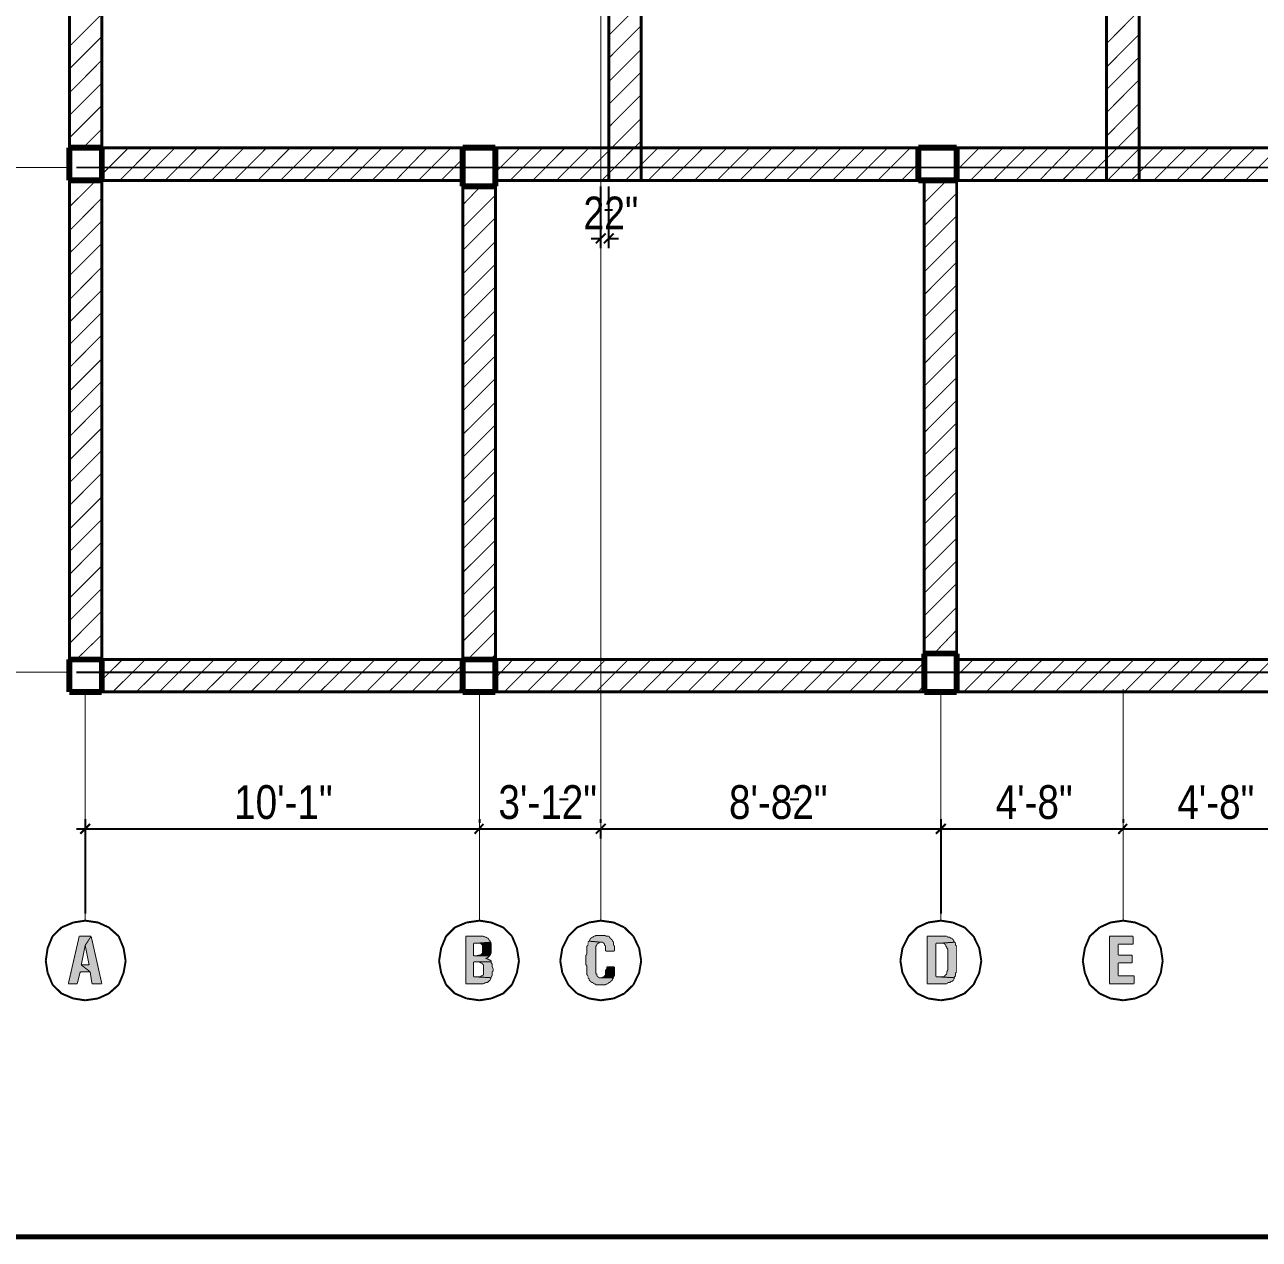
# Model space of a CAD drawing. Header units: millimetres. Extents: x 5 to 350, y 3 to 213.
# Drawn here: x 71.5 to 177.5, y 2.9 to 107.3 of the extents above; entities that cross this region are included whole.
import ezdxf

# ---------------------------------------------------------------- set-up
doc = ezdxf.new("R2010")
doc.units = ezdxf.units.MM
for name, color, linetype in [('H', 251, 'Continuous'), ('P', 255, 'Continuous'), ('T', 255, 'Continuous')]:
    doc.layers.add(name, color=color, linetype=linetype)
doc.styles.get("Standard").update_dxf_attribs({"font": 'arial.ttf'})

msp = doc.modelspace()

# ---------------------------------------------------------------- hatches: boundary and pattern name
at = {"layer": 'H', "linetype": 'Continuous'}
for points in [[(75.265, 24.888), (76.2, 28.963), (77.223, 28.963), (76.712, 28.187), (76.376, 26.494), (77.135, 25.912), (76.288, 25.912), (76.024, 24.888), (75.265, 24.888)], [(77.294, 24.888), (77.135, 25.912), (76.376, 26.494), (77.047, 26.494), (76.712, 28.187), (77.223, 28.963), (78.14, 24.888), (77.294, 24.888)], [(109.396, 24.888), (109.396, 28.963), (110.913, 28.963), (111.09, 28.875), (111.16, 28.875), (111.248, 28.787), (111.337, 28.787), (111.337, 28.698), (111.513, 28.54), (111.513, 28.452), (110.314, 28.363), (110.067, 28.363), (110.067, 27.27), (111.425, 27.27), (111.248, 27.093), (111.09, 27.093), (111.248, 27.005), (111.337, 27.005), (111.425, 26.917), (111.513, 26.917), (111.584, 26.846), (111.584, 26.758), (110.067, 26.758), (110.067, 25.488), (111.584, 25.4), (111.513, 25.312), (111.513, 25.224), (111.248, 24.977), (111.09, 24.977), (110.913, 24.888), (109.396, 24.888)], [(121.408, 27.693), (121.408, 28.116), (121.32, 28.187), (121.32, 28.275), (121.162, 28.452), (120.985, 28.452), (119.98, 28.54), (120.05, 28.61), (120.05, 28.698), (120.227, 28.875), (120.315, 28.875), (120.403, 28.963), (120.474, 28.963), (120.562, 29.034), (121.32, 29.034), (121.497, 28.963), (121.673, 28.963), (122.008, 28.61), (122.008, 28.54), (122.096, 28.452), (122.096, 28.187), (122.167, 28.116), (122.167, 27.693), (121.408, 27.693)], [(149.013, 24.888), (149.013, 28.963), (150.707, 28.963), (150.795, 28.875), (150.954, 28.875), (151.042, 28.787), (151.13, 28.787), (151.306, 28.61), (151.306, 28.54), (151.377, 28.452), (150.107, 28.363), (149.772, 28.363), (149.772, 25.488), (151.377, 25.4), (151.306, 25.312), (151.306, 25.224), (151.13, 25.065), (151.042, 25.065), (150.954, 24.977), (150.795, 24.977), (150.707, 24.888), (149.013, 24.888)], [(164.677, 24.888), (164.677, 28.963), (166.705, 28.963), (166.705, 28.275), (165.435, 28.275), (165.435, 27.34), (166.617, 27.34), (166.617, 26.67), (165.435, 26.67), (165.435, 25.576), (166.793, 25.576), (166.793, 24.888), (164.677, 24.888)], [(110.314, 27.27), (110.49, 27.34), (110.666, 27.34), (110.825, 27.517), (110.825, 28.187), (110.666, 28.363), (110.314, 28.363), (111.513, 28.452), (111.584, 28.363), (111.584, 27.517), (111.513, 27.428), (111.513, 27.34), (111.425, 27.27), (110.314, 27.27)], [(120.562, 24.8), (120.474, 24.888), (120.403, 24.888), (120.315, 24.977), (120.227, 24.977), (119.98, 25.224), (119.98, 25.312), (119.892, 25.4), (119.892, 25.576), (119.803, 25.647), (119.803, 26.423), (119.715, 26.494), (119.715, 27.34), (119.803, 27.428), (119.803, 28.116), (119.892, 28.187), (119.892, 28.452), (119.98, 28.54), (120.985, 28.452), (120.897, 28.452), (120.826, 28.363), (120.738, 28.363), (120.65, 28.275), (120.65, 28.187), (120.562, 28.116), (120.562, 25.735), (120.65, 25.735), (120.65, 25.576), (120.826, 25.4), (122.096, 25.4), (122.008, 25.312), (122.008, 25.224), (121.744, 24.977), (121.673, 24.977), (121.585, 24.888), (121.497, 24.888), (121.408, 24.8), (120.562, 24.8)], [(151.377, 25.4), (149.772, 25.488), (150.46, 25.488), (150.707, 25.735), (150.707, 25.912), (150.795, 26.07), (150.795, 27.852), (150.707, 27.94), (150.707, 28.028), (150.618, 28.116), (150.618, 28.187), (150.46, 28.363), (150.107, 28.363), (151.377, 28.452), (151.465, 28.363), (151.465, 28.187), (151.553, 28.116), (151.553, 25.912), (151.465, 25.823), (151.465, 25.576), (151.377, 25.488), (151.377, 25.4)], [(111.584, 25.4), (110.067, 25.488), (110.666, 25.488), (110.737, 25.576), (110.825, 25.576), (110.913, 25.647), (110.913, 26.494), (110.737, 26.67), (110.666, 26.67), (110.578, 26.758), (111.584, 26.758), (111.584, 26.67), (111.672, 26.582), (111.672, 26.335), (111.76, 26.158), (111.76, 26), (111.672, 25.912), (111.672, 25.576), (111.584, 25.488), (111.584, 25.4)], [(121.073, 25.4), (121.25, 25.488), (121.32, 25.488), (121.32, 25.576), (121.408, 25.647), (121.408, 26.07), (121.497, 26.158), (121.497, 26.335), (122.167, 26.335), (122.167, 25.576), (122.096, 25.488), (122.096, 25.4), (121.073, 25.4)]]:
    msp.add_hatch(color=256, dxfattribs=at).paths.add_polyline_path(points)

# ---------------------------------------------------------------- linework, layer by layer
at = {"layer": 'P'}
for points, const_width in [([(120.985, 30.304), (120.985, 201.683)], 0.085), ([(75.353, 96.696), (75.353, 133.015)], 0.254), ([(78.14, 96.696), (78.14, 133.015)], 0.254), ([(121.673, 133.015), (121.673, 93.892)], 0.254), ([(124.46, 133.015), (124.46, 93.892)], 0.254), ([(164.43, 133.015), (164.43, 93.892)], 0.254), ([(167.217, 133.015), (167.217, 93.892)], 0.254), ([(75.353, 105.41), (78.14, 108.197)], 0.085), ([(121.673, 106.345), (124.46, 109.132)], 0.085), ([(164.43, 105.657), (167.217, 108.462)], 0.085), ([(121.673, 104.387), (124.46, 107.192)], 0.085), ([(75.353, 103.47), (78.14, 106.257)], 0.085), ([(164.43, 103.628), (167.217, 106.433)], 0.085), ([(121.673, 102.358), (124.46, 105.163)], 0.085), ([(75.353, 101.424), (78.14, 104.228)], 0.085), ([(164.43, 101.688), (167.217, 104.475)], 0.085), ([(121.673, 100.418), (124.46, 103.205)], 0.085), ([(75.353, 99.483), (78.14, 102.27)], 0.085), ([(164.43, 99.73), (167.217, 102.535)], 0.085), ([(121.673, 98.46), (124.46, 101.265)], 0.085), ([(75.353, 97.543), (78.14, 100.33)], 0.085), ([(164.43, 97.702), (167.217, 100.506)], 0.085), ([(121.92, 96.696), (124.46, 99.236)], 0.085), ([(76.535, 96.696), (78.14, 98.302)], 0.085), ([(165.347, 96.696), (167.217, 98.548)], 0.085), ([(75.353, 96.696), (78.14, 96.696)], 0.508), ([(75.353, 93.892), (75.353, 96.696)], 0.508), ([(75.353, 96.696), (75.353, 96.696)], 0.508), ([(78.14, 96.696), (78.14, 93.892)], 0.508), ([(78.14, 96.696), (109.132, 96.696)], 0.254), ([(78.14, 96.344), (78.493, 96.696)], 0.085), ([(78.14, 94.403), (80.433, 96.696)], 0.085), ([(79.675, 93.892), (82.462, 96.696)], 0.085), ([(81.615, 93.892), (84.42, 96.696)], 0.085), ([(83.573, 93.892), (86.36, 96.696)], 0.085), ([(85.602, 93.892), (88.388, 96.696)], 0.085), ([(87.542, 93.892), (90.346, 96.696)], 0.085), ([(89.5, 93.892), (92.287, 96.696)], 0.085), ([(91.528, 93.892), (94.315, 96.696)], 0.085), ([(93.468, 93.892), (96.273, 96.696)], 0.085), ([(95.426, 93.892), (98.213, 96.696)], 0.085), ([(97.455, 93.892), (100.242, 96.696)], 0.085), ([(99.395, 93.892), (102.2, 96.696)], 0.085), ([(101.353, 93.892), (104.14, 96.696)], 0.085), ([(103.382, 93.892), (106.08, 96.696)], 0.085), ([(105.322, 93.892), (108.126, 96.696)], 0.085), ([(109.132, 96.696), (111.936, 96.696)], 0.508), ([(109.132, 93.38), (109.132, 96.696)], 0.508), ([(109.132, 96.696), (109.132, 96.696)], 0.508), ([(111.936, 96.696), (111.936, 93.38)], 0.508), ([(111.936, 96.696), (148.255, 96.696)], 0.254), ([(111.936, 96.608), (112.007, 96.696)], 0.085), ([(111.936, 94.58), (114.053, 96.696)], 0.085), ([(113.206, 93.892), (115.993, 96.696)], 0.085), ([(115.147, 93.892), (117.934, 96.696)], 0.085), ([(117.175, 93.892), (119.98, 96.696)], 0.085), ([(119.133, 93.892), (121.92, 96.696)], 0.085), ([(121.073, 93.892), (123.86, 96.696)], 0.085), ([(123.102, 93.892), (125.906, 96.696)], 0.085), ([(123.86, 96.696), (124.46, 97.278)], 0.085), ([(125.06, 93.892), (127.847, 96.696)], 0.085), ([(127, 93.892), (129.787, 96.696)], 0.085), ([(129.028, 93.892), (131.833, 96.696)], 0.085), ([(130.986, 93.892), (133.773, 96.696)], 0.085), ([(132.927, 93.892), (135.714, 96.696)], 0.085), ([(134.955, 93.892), (137.76, 96.696)], 0.085), ([(136.913, 93.892), (139.7, 96.696)], 0.085), ([(138.853, 93.892), (141.64, 96.696)], 0.085), ([(140.882, 93.892), (143.686, 96.696)], 0.085), ([(142.84, 93.892), (145.627, 96.696)], 0.085), ([(144.78, 93.892), (147.567, 96.696)], 0.085), ([(148.255, 93.892), (148.255, 96.696)], 0.508), ([(148.255, 96.696), (151.553, 96.696)], 0.508), ([(151.553, 96.696), (151.553, 93.892)], 0.508), ([(151.553, 96.696), (151.553, 96.696)], 0.508), ([(151.553, 96.696), (180.093, 96.696)], 0.254), ([(151.553, 94.738), (153.494, 96.696)], 0.085), ([(152.735, 93.892), (155.54, 96.696)], 0.085), ([(154.693, 93.892), (157.48, 96.696)], 0.085), ([(156.633, 93.892), (159.42, 96.696)], 0.085), ([(158.662, 93.892), (161.378, 96.696)], 0.085), ([(160.62, 93.892), (163.407, 96.696)], 0.085), ([(164.43, 95.762), (165.347, 96.696)], 0.085), ([(164.5, 93.892), (167.217, 96.608)], 0.085), ([(167.217, 96.608), (167.305, 96.696)], 0.085), ([(167.217, 94.58), (169.333, 96.696)], 0.085), ([(168.487, 93.892), (171.274, 96.696)], 0.085), ([(170.427, 93.892), (173.232, 96.696)], 0.085), ([(172.473, 93.892), (175.26, 96.696)], 0.085), ([(174.413, 93.892), (177.2, 96.696)], 0.085), ([(176.354, 93.892), (179.158, 96.696)], 0.085), ([(107.28, 93.892), (109.132, 95.762)], 0.085), ([(162.56, 93.892), (164.43, 95.762)], 0.085), ([(60.36, 95.003), (75.353, 95.003)], 0.085), ([(75.953, 95.003), (263.313, 95.003)], 0.169), ([(146.808, 93.892), (148.255, 95.338)], 0.085), ([(166.546, 93.892), (167.217, 94.58)], 0.085), ([(78.14, 93.892), (75.353, 93.892)], 0.508), ([(75.353, 52.74), (75.353, 93.892)], 0.254), ([(75.353, 93.557), (75.688, 93.892)], 0.085), ([(75.353, 91.616), (77.646, 93.892)], 0.085), ([(78.14, 52.74), (78.14, 93.892)], 0.254), ([(78.14, 93.892), (109.132, 93.892)], 0.254), ([(111.936, 93.38), (109.132, 93.38)], 0.508), ([(109.132, 52.74), (109.132, 93.38)], 0.254), ([(109.132, 91.775), (110.666, 93.38)], 0.085), ([(111.936, 93.892), (148.255, 93.892)], 0.254), ([(111.936, 52.74), (111.936, 93.38)], 0.254), ([(120.985, 93.38), (120.985, 88.053)], 0.169), ([(121.673, 93.38), (121.673, 88.053)], 0.169), ([(151.553, 93.892), (148.255, 93.892)], 0.508), ([(148.766, 52.74), (148.766, 93.892)], 0.254), ([(148.766, 91.952), (150.707, 93.892)], 0.085), ([(151.553, 93.892), (180.093, 93.892)], 0.254), ([(151.553, 52.74), (151.553, 93.892)], 0.254), ([(75.353, 89.57), (78.14, 92.375)], 0.085), ([(109.132, 89.835), (111.936, 92.622)], 0.085), ([(148.766, 89.994), (151.553, 92.798)], 0.085), ([(121.32, 91.352), (122.008, 91.352)], 0.169), ([(75.353, 87.63), (78.14, 90.417)], 0.085), ([(109.132, 87.877), (111.936, 90.682)], 0.085), ([(148.766, 88.053), (151.553, 90.84)], 0.085), ([(120.562, 88.477), (121.408, 89.323)], 0.169), ([(122.096, 89.323), (121.25, 88.477)], 0.169), ([(75.353, 85.69), (78.14, 88.477)], 0.085), ([(109.132, 85.848), (111.936, 88.653)], 0.085), ([(120.985, 88.9), (120.138, 88.9)], 0.169), ([(121.673, 88.9), (122.52, 88.9)], 0.169), ([(148.766, 86.025), (151.553, 88.812)], 0.085), ([(75.353, 83.644), (78.14, 86.448)], 0.085), ([(109.132, 83.908), (111.936, 86.695)], 0.085), ([(148.766, 84.067), (151.553, 86.872)], 0.085), ([(148.766, 82.127), (151.553, 84.914)], 0.085), ([(75.353, 81.703), (78.14, 84.49)], 0.085), ([(109.132, 81.95), (111.936, 84.755)], 0.085), ([(109.132, 79.922), (111.936, 82.726)], 0.085), ([(148.766, 80.098), (151.553, 82.885)], 0.085), ([(75.353, 79.763), (78.14, 82.55)], 0.085), ([(75.353, 77.805), (78.14, 80.61)], 0.085), ([(109.132, 77.982), (111.936, 80.768)], 0.085), ([(148.766, 78.14), (151.553, 80.945)], 0.085), ([(75.353, 75.777), (78.14, 78.564)], 0.085), ([(109.132, 76.024), (111.936, 78.828)], 0.085), ([(148.766, 76.2), (151.553, 78.987)], 0.085), ([(75.353, 73.836), (78.14, 76.623)], 0.085), ([(109.132, 74.083), (111.936, 76.87)], 0.085), ([(148.766, 74.172), (151.553, 76.958)], 0.085), ([(75.353, 71.878), (78.14, 74.683)], 0.085), ([(109.132, 72.055), (111.936, 74.842)], 0.085), ([(148.766, 72.214), (151.553, 75.018)], 0.085), ([(75.353, 69.85), (78.14, 72.637)], 0.085), ([(109.132, 70.097), (111.936, 72.902)], 0.085), ([(148.766, 70.273), (151.553, 73.06)], 0.085), ([(148.766, 68.333), (151.553, 71.032)], 0.085), ([(75.353, 67.91), (78.14, 70.697)], 0.085), ([(109.132, 68.157), (111.936, 70.944)], 0.085), ([(109.132, 66.128), (111.936, 68.915)], 0.085), ([(148.766, 66.287), (151.553, 69.092)], 0.085), ([(75.353, 65.952), (78.14, 68.756)], 0.085), ([(109.132, 64.17), (111.936, 66.975)], 0.085), ([(148.766, 64.347), (151.553, 67.134)], 0.085), ([(75.353, 63.923), (78.14, 66.71)], 0.085), ([(75.353, 61.983), (78.14, 64.77)], 0.085), ([(109.132, 62.23), (111.936, 65.017)], 0.085), ([(148.766, 62.406), (151.553, 65.193)], 0.085), ([(75.353, 60.025), (78.14, 62.83)], 0.085), ([(109.132, 60.202), (111.936, 62.988)], 0.085), ([(148.766, 60.36), (151.553, 63.165)], 0.085), ([(75.353, 57.997), (78.14, 60.784)], 0.085), ([(109.132, 58.244), (111.936, 61.048)], 0.085), ([(148.766, 58.42), (151.553, 61.207)], 0.085), ([(75.353, 56.056), (78.14, 58.843)], 0.085), ([(109.132, 56.303), (111.936, 59.09)], 0.085), ([(148.766, 56.48), (151.553, 59.267)], 0.085), ([(148.766, 54.434), (151.553, 57.238)], 0.085), ([(75.353, 54.098), (78.14, 56.903)], 0.085), ([(109.132, 54.275), (111.936, 57.062)], 0.085), ([(109.555, 52.74), (111.936, 55.122)], 0.085), ([(149.613, 53.252), (151.553, 55.28)], 0.085), ([(75.953, 52.74), (78.14, 54.857)], 0.085), ([(111.513, 52.74), (111.936, 53.164)], 0.085), ([(151.553, 53.252), (148.766, 53.252)], 0.508), ([(148.766, 53.252), (148.766, 49.953)], 0.508), ([(151.553, 49.953), (151.553, 53.252)], 0.508), ([(151.553, 53.252), (151.553, 53.34)], 0.085), ([(78.14, 52.74), (75.353, 52.74)], 0.508), ([(75.353, 52.74), (75.353, 49.953)], 0.508), ([(78.14, 49.953), (78.14, 52.74)], 0.508), ([(77.982, 52.74), (78.14, 52.917)], 0.085), ([(78.14, 52.74), (109.132, 52.74)], 0.254), ([(78.14, 50.976), (79.922, 52.74)], 0.085), ([(79.075, 49.953), (81.88, 52.74)], 0.085), ([(81.104, 49.953), (83.908, 52.74)], 0.085), ([(83.062, 49.953), (85.848, 52.74)], 0.085), ([(85.002, 49.953), (87.806, 52.74)], 0.085), ([(87.03, 49.953), (89.835, 52.74)], 0.085), ([(88.988, 49.953), (91.775, 52.74)], 0.085), ([(90.928, 49.953), (93.733, 52.74)], 0.085), ([(92.957, 49.953), (95.673, 52.74)], 0.085), ([(94.915, 49.953), (97.702, 52.74)], 0.085), ([(96.855, 49.953), (99.66, 52.74)], 0.085), ([(98.813, 49.953), (101.6, 52.74)], 0.085), ([(100.842, 49.953), (103.628, 52.74)], 0.085), ([(102.782, 49.953), (105.586, 52.74)], 0.085), ([(104.74, 49.953), (107.527, 52.74)], 0.085), ([(106.768, 49.953), (109.132, 52.317)], 0.085), ([(111.936, 52.74), (109.132, 52.74)], 0.508), ([(109.132, 52.74), (109.132, 49.953)], 0.508), ([(111.936, 49.953), (111.936, 52.74)], 0.508), ([(111.936, 52.74), (148.766, 52.74)], 0.254), ([(111.936, 51.135), (113.453, 52.74)], 0.085), ([(112.695, 49.953), (115.482, 52.74)], 0.085), ([(114.635, 49.953), (117.44, 52.74)], 0.085), ([(116.593, 49.953), (119.38, 52.74)], 0.085), ([(118.622, 49.953), (121.408, 52.74)], 0.085), ([(120.562, 49.953), (123.366, 52.74)], 0.085), ([(122.52, 49.953), (125.307, 52.74)], 0.085), ([(124.548, 49.953), (127.335, 52.74)], 0.085), ([(126.488, 49.953), (129.293, 52.74)], 0.085), ([(128.446, 49.953), (131.233, 52.74)], 0.085), ([(130.475, 49.953), (133.262, 52.74)], 0.085), ([(132.415, 49.953), (135.22, 52.74)], 0.085), ([(134.373, 49.953), (137.16, 52.74)], 0.085), ([(136.402, 49.953), (139.188, 52.74)], 0.085), ([(138.342, 49.953), (141.146, 52.74)], 0.085), ([(140.3, 49.953), (143.087, 52.74)], 0.085), ([(142.328, 49.953), (145.115, 52.74)], 0.085), ([(144.268, 49.953), (147.073, 52.74)], 0.085), ([(146.226, 49.953), (148.766, 52.493)], 0.085), ([(151.553, 52.74), (180.093, 52.74)], 0.254), ([(151.553, 51.312), (153, 52.74)], 0.085), ([(152.153, 49.953), (154.94, 52.74)], 0.085), ([(154.093, 49.953), (156.88, 52.74)], 0.085), ([(156.122, 49.953), (158.926, 52.74)], 0.085), ([(158.08, 49.953), (160.867, 52.74)], 0.085), ([(160.02, 49.953), (162.807, 52.74)], 0.085), ([(162.048, 49.953), (164.853, 52.74)], 0.085), ([(164.006, 49.953), (166.793, 52.74)], 0.085), ([(165.947, 49.953), (168.734, 52.74)], 0.085), ([(167.975, 49.953), (170.78, 52.74)], 0.085), ([(169.933, 49.953), (172.72, 52.74)], 0.085), ([(171.873, 49.953), (174.66, 52.74)], 0.085), ([(173.902, 49.953), (176.706, 52.74)], 0.085), ([(175.86, 49.953), (178.647, 52.74)], 0.085), ([(60.36, 51.647), (75.353, 51.647)], 0.085), ([(75.953, 51.647), (263.313, 51.647)], 0.169), ([(75.353, 49.953), (78.14, 49.953)], 0.508), ([(75.353, 49.953), (75.353, 49.953)], 0.508), ([(76.712, 30.304), (76.712, 50.2)], 0.085), ([(78.14, 49.953), (109.132, 49.953)], 0.254), ([(108.708, 49.953), (109.132, 50.377)], 0.085), ([(109.132, 49.953), (111.936, 49.953)], 0.508), ([(109.132, 49.953), (109.132, 49.953)], 0.508), ([(110.578, 30.304), (110.578, 50.2)], 0.085), ([(111.936, 49.953), (148.766, 49.953)], 0.254), ([(148.255, 49.953), (148.766, 50.553)], 0.085), ([(148.766, 49.953), (151.553, 49.953)], 0.508), ([(148.766, 49.953), (148.766, 49.953)], 0.508), ([(150.195, 30.304), (150.195, 50.2)], 0.085), ([(151.553, 49.953), (180.093, 49.953)], 0.254), ([(165.858, 30.304), (165.858, 50.2)], 0.085), ([(117.44, 40.728), (118.198, 40.728)], 0.169), ([(137.248, 40.728), (138.007, 40.728)], 0.169), ([(75.953, 38.188), (111.337, 38.188)], 0.169), ([(77.135, 38.612), (76.288, 37.765)], 0.169), ([(76.712, 30.903), (76.712, 39.035)], 0.169), ([(109.732, 38.188), (121.832, 38.188)], 0.169), ([(110.155, 37.765), (110.913, 38.612)], 0.169), ([(110.913, 38.612), (110.155, 37.765)], 0.169), ([(110.578, 38.7), (110.578, 39.035)], 0.169), ([(110.578, 38.7), (110.578, 39.035)], 0.169), ([(120.138, 38.188), (151.042, 38.188)], 0.169), ([(120.562, 37.765), (121.408, 38.612)], 0.169), ([(121.408, 38.612), (120.562, 37.765)], 0.169), ([(120.985, 38.7), (120.985, 39.035)], 0.169), ([(120.985, 38.276), (120.985, 37.342)], 0.169), ([(149.348, 38.188), (166.617, 38.188)], 0.169), ([(149.772, 37.765), (150.618, 38.612)], 0.169), ([(150.618, 38.612), (149.772, 37.765)], 0.169), ([(150.195, 30.903), (150.195, 39.035)], 0.169), ([(150.195, 30.903), (150.195, 39.035)], 0.169), ([(165.012, 38.188), (182.28, 38.188)], 0.169), ([(165.435, 37.765), (166.194, 38.612)], 0.169), ([(166.194, 38.612), (165.435, 37.765)], 0.169), ([(165.858, 38.7), (165.858, 39.035)], 0.169), ([(165.858, 38.7), (165.858, 39.035)], 0.169), ([(74.683, 29.722), (73.907, 28.963)], 0.169), ([(75.688, 30.145), (74.683, 29.722)], 0.169), ([(76.712, 30.304), (75.688, 30.145)], 0.169), ([(77.805, 30.145), (76.712, 30.304)], 0.169), ([(78.74, 29.722), (77.805, 30.145)], 0.169), ([(79.587, 28.963), (78.74, 29.722)], 0.169), ([(108.462, 29.722), (107.703, 28.963)], 0.169), ([(109.467, 30.145), (108.462, 29.722)], 0.169), ([(110.578, 30.304), (109.467, 30.145)], 0.169), ([(111.584, 30.145), (110.578, 30.304)], 0.169), ([(112.607, 29.722), (111.584, 30.145)], 0.169), ([(113.365, 28.963), (112.607, 29.722)], 0.169), ([(118.957, 29.722), (118.198, 28.963)], 0.169), ([(119.98, 30.145), (118.957, 29.722)], 0.169), ([(120.985, 30.304), (119.98, 30.145)], 0.169), ([(122.096, 30.145), (120.985, 30.304)], 0.169), ([(123.014, 29.722), (122.096, 30.145)], 0.169), ([(123.79, 28.963), (123.014, 29.722)], 0.169), ([(148.167, 29.722), (147.408, 28.963)], 0.169), ([(149.102, 30.145), (148.167, 29.722)], 0.169), ([(150.195, 30.304), (149.102, 30.145)], 0.169), ([(151.218, 30.145), (150.195, 30.304)], 0.169), ([(152.224, 29.722), (151.218, 30.145)], 0.169), ([(153, 28.963), (152.224, 29.722)], 0.169), ([(163.83, 29.722), (162.983, 28.963)], 0.169), ([(164.765, 30.145), (163.83, 29.722)], 0.169), ([(165.858, 30.304), (164.765, 30.145)], 0.169), ([(166.882, 30.145), (165.858, 30.304)], 0.169), ([(167.887, 29.722), (166.882, 30.145)], 0.169), ([(168.663, 28.963), (167.887, 29.722)], 0.169), ([(73.907, 28.963), (73.484, 27.94)], 0.169), ([(76.2, 28.963), (75.265, 24.888)], 0.085), ([(77.223, 28.963), (76.2, 28.963)], 0.085), ([(76.712, 28.187), (77.223, 28.963)], 0.085), ([(77.223, 28.963), (76.712, 28.187)], 0.085), ([(78.14, 24.888), (77.223, 28.963)], 0.085), ([(80.01, 27.94), (79.587, 28.963)], 0.169), ([(107.703, 28.963), (107.28, 27.94)], 0.169), ([(110.578, 28.963), (109.396, 28.963)], 0.085), ([(109.396, 28.963), (109.396, 24.888)], 0.085), ([(110.737, 28.963), (110.578, 28.963)], 0.085), ([(110.825, 28.963), (110.737, 28.963)], 0.085), ([(110.913, 28.963), (110.825, 28.963)], 0.085), ([(111.09, 28.875), (110.913, 28.963)], 0.085), ([(111.16, 28.875), (111.09, 28.875)], 0.085), ([(111.248, 28.787), (111.16, 28.875)], 0.085), ([(111.337, 28.787), (111.248, 28.787)], 0.085), ([(111.337, 28.698), (111.337, 28.787)], 0.085), ([(111.425, 28.61), (111.337, 28.698)], 0.085), ([(111.513, 28.54), (111.425, 28.61)], 0.085), ([(113.788, 27.94), (113.365, 28.963)], 0.169), ([(118.198, 28.963), (117.687, 27.94)], 0.169), ([(120.05, 28.61), (119.98, 28.54)], 0.085), ([(120.138, 28.787), (120.05, 28.698)], 0.085), ([(120.05, 28.698), (120.05, 28.61)], 0.085), ([(120.227, 28.875), (120.138, 28.787)], 0.085), ([(120.315, 28.875), (120.227, 28.875)], 0.085), ([(120.403, 28.963), (120.315, 28.875)], 0.085), ([(120.474, 28.963), (120.403, 28.963)], 0.085), ([(120.562, 29.034), (120.474, 28.963)], 0.085), ([(120.65, 29.034), (120.562, 29.034)], 0.085), ([(120.738, 29.034), (120.65, 29.034)], 0.085), ([(120.897, 29.034), (120.738, 29.034)], 0.085), ([(120.985, 29.034), (120.897, 29.034)], 0.085), ([(121.162, 29.034), (120.985, 29.034)], 0.085), ([(121.25, 29.034), (121.162, 29.034)], 0.085), ([(121.32, 29.034), (121.25, 29.034)], 0.085), ([(121.497, 28.963), (121.32, 29.034)], 0.085), ([(121.585, 28.963), (121.497, 28.963)], 0.085), ([(121.673, 28.963), (121.585, 28.963)], 0.085), ([(121.744, 28.875), (121.673, 28.963)], 0.085), ([(121.832, 28.787), (121.744, 28.875)], 0.085), ([(121.92, 28.698), (121.832, 28.787)], 0.085), ([(122.008, 28.61), (121.92, 28.698)], 0.085), ([(122.008, 28.54), (122.008, 28.61)], 0.085), ([(124.284, 27.94), (123.79, 28.963)], 0.169), ([(147.408, 28.963), (146.897, 27.94)], 0.169), ([(150.195, 28.963), (149.013, 28.963)], 0.085), ([(149.013, 28.963), (149.013, 24.888)], 0.085), ([(150.372, 28.963), (150.195, 28.963)], 0.085), ([(150.46, 28.963), (150.372, 28.963)], 0.085), ([(150.618, 28.963), (150.46, 28.963)], 0.085), ([(150.707, 28.963), (150.618, 28.963)], 0.085), ([(150.795, 28.875), (150.707, 28.963)], 0.085), ([(150.954, 28.875), (150.795, 28.875)], 0.085), ([(151.042, 28.787), (150.954, 28.875)], 0.085), ([(151.13, 28.787), (151.042, 28.787)], 0.085), ([(151.218, 28.698), (151.13, 28.787)], 0.085), ([(151.306, 28.61), (151.218, 28.698)], 0.085), ([(151.306, 28.54), (151.306, 28.61)], 0.085), ([(153.494, 27.94), (153, 28.963)], 0.169), ([(162.983, 28.963), (162.56, 27.94)], 0.169), ([(166.705, 28.963), (164.677, 28.963)], 0.085), ([(164.677, 28.963), (164.677, 24.888)], 0.085), ([(166.705, 28.275), (166.705, 28.963)], 0.085), ([(169.086, 27.94), (168.663, 28.963)], 0.169), ([(73.484, 27.94), (73.325, 26.846)], 0.169), ([(76.376, 26.494), (76.712, 28.187)], 0.085), ([(76.712, 28.187), (77.047, 26.494)], 0.085), ([(80.186, 26.846), (80.01, 27.94)], 0.169), ([(107.28, 27.94), (107.103, 26.846)], 0.169), ([(110.067, 27.27), (110.067, 28.363)], 0.085), ([(110.067, 28.363), (110.314, 28.363)], 0.085), ([(111.513, 28.452), (110.314, 28.363)], 0.085), ([(110.314, 28.363), (111.513, 28.452)], 0.085), ([(110.314, 28.363), (110.49, 28.363)], 0.085), ([(110.49, 28.363), (110.578, 28.363)], 0.085), ([(110.578, 28.363), (110.666, 28.363)], 0.085), ([(110.666, 28.363), (110.737, 28.275)], 0.085), ([(110.737, 28.275), (110.825, 28.187)], 0.085), ([(110.825, 28.187), (110.825, 28.116)], 0.085), ([(110.825, 28.116), (110.825, 28.028)], 0.085), ([(110.825, 28.028), (110.825, 27.852)], 0.085), ([(110.825, 27.852), (110.825, 27.764)], 0.085), ([(110.825, 27.764), (110.825, 27.693)], 0.085), ([(110.825, 27.693), (110.825, 27.605)], 0.085), ([(110.825, 27.605), (110.825, 27.517)], 0.085), ([(111.513, 28.452), (111.513, 28.54)], 0.085), ([(111.584, 28.363), (111.513, 28.452)], 0.085), ([(111.584, 28.275), (111.584, 28.363)], 0.085), ([(111.584, 28.187), (111.584, 28.275)], 0.085), ([(111.584, 28.028), (111.584, 28.187)], 0.085), ([(111.584, 27.94), (111.584, 28.028)], 0.085), ([(111.584, 27.852), (111.584, 27.94)], 0.085), ([(111.584, 27.693), (111.584, 27.852)], 0.085), ([(111.584, 27.605), (111.584, 27.693)], 0.085), ([(111.584, 27.517), (111.584, 27.605)], 0.085), ([(113.965, 26.846), (113.788, 27.94)], 0.169), ([(117.687, 27.94), (117.51, 26.846)], 0.169), ([(119.892, 28.187), (119.803, 28.116)], 0.085), ([(119.803, 28.116), (119.803, 27.94)], 0.085), ([(119.803, 27.94), (119.803, 27.852)], 0.085), ([(119.803, 27.852), (119.803, 27.764)], 0.085), ([(119.803, 27.764), (119.803, 27.693)], 0.085), ([(119.803, 27.693), (119.803, 27.605)], 0.085), ([(119.803, 27.605), (119.803, 27.428)], 0.085), ([(119.98, 28.54), (119.892, 28.452)], 0.085), ([(119.892, 28.452), (119.892, 28.363)], 0.085), ([(119.892, 28.363), (119.892, 28.187)], 0.085), ([(120.985, 28.452), (119.98, 28.54)], 0.085), ([(119.98, 28.54), (120.985, 28.452)], 0.085), ([(120.562, 28.116), (120.65, 28.187)], 0.085), ([(120.562, 28.028), (120.562, 28.116)], 0.085), ([(120.562, 27.94), (120.562, 28.028)], 0.085), ([(120.562, 27.852), (120.562, 27.94)], 0.085), ([(120.562, 27.764), (120.562, 27.852)], 0.085), ([(120.562, 27.693), (120.562, 27.764)], 0.085), ([(120.562, 27.517), (120.562, 27.693)], 0.085), ([(120.65, 28.275), (120.738, 28.363)], 0.085), ([(120.65, 28.187), (120.65, 28.275)], 0.085), ([(120.738, 28.363), (120.826, 28.363)], 0.085), ([(120.826, 28.363), (120.897, 28.452)], 0.085), ([(120.897, 28.452), (120.985, 28.452)], 0.085), ([(120.985, 28.452), (121.073, 28.452)], 0.085), ([(121.073, 28.452), (121.162, 28.452)], 0.085), ([(121.162, 28.452), (121.25, 28.363)], 0.085), ([(121.25, 28.363), (121.32, 28.275)], 0.085), ([(121.32, 28.275), (121.32, 28.187)], 0.085), ([(121.32, 28.187), (121.408, 28.116)], 0.085), ([(121.408, 28.116), (121.408, 28.028)], 0.085), ([(121.408, 28.028), (121.408, 27.94)], 0.085), ([(121.408, 27.94), (121.408, 27.764)], 0.085), ([(121.408, 27.764), (121.408, 27.693)], 0.085), ([(121.408, 27.693), (122.167, 27.693)], 0.085), ([(122.096, 28.452), (122.008, 28.54)], 0.085), ([(122.096, 28.363), (122.096, 28.452)], 0.085), ([(122.096, 28.187), (122.096, 28.363)], 0.085), ([(122.167, 28.116), (122.096, 28.187)], 0.085), ([(122.167, 28.028), (122.167, 28.116)], 0.085), ([(122.167, 27.852), (122.167, 28.028)], 0.085), ([(122.167, 27.764), (122.167, 27.852)], 0.085), ([(122.167, 27.693), (122.167, 27.764)], 0.085), ([(124.46, 26.846), (124.284, 27.94)], 0.169), ([(146.897, 27.94), (146.72, 26.846)], 0.169), ([(149.772, 25.488), (149.772, 28.363)], 0.085), ([(149.772, 28.363), (150.107, 28.363)], 0.085), ([(151.377, 28.452), (150.107, 28.363)], 0.085), ([(150.107, 28.363), (151.377, 28.452)], 0.085), ([(150.107, 28.363), (150.195, 28.363)], 0.085), ([(150.195, 28.363), (150.372, 28.363)], 0.085), ([(150.372, 28.363), (150.46, 28.363)], 0.085), ([(150.46, 28.363), (150.53, 28.275)], 0.085), ([(150.53, 28.275), (150.618, 28.187)], 0.085), ([(150.618, 28.187), (150.618, 28.116)], 0.085), ([(150.618, 28.116), (150.707, 28.028)], 0.085), ([(150.707, 28.028), (150.707, 27.94)], 0.085), ([(150.707, 27.94), (150.795, 27.852)], 0.085), ([(150.795, 27.852), (150.795, 27.764)], 0.085), ([(150.795, 27.764), (150.795, 27.693)], 0.085), ([(150.795, 27.693), (150.795, 27.605)], 0.085), ([(150.795, 27.605), (150.795, 27.517)], 0.085), ([(151.377, 28.452), (151.306, 28.54)], 0.085), ([(151.465, 28.363), (151.377, 28.452)], 0.085), ([(151.465, 28.275), (151.465, 28.363)], 0.085), ([(151.465, 28.187), (151.465, 28.275)], 0.085), ([(151.553, 28.116), (151.465, 28.187)], 0.085), ([(151.553, 28.028), (151.553, 28.116)], 0.085), ([(151.553, 27.94), (151.553, 28.028)], 0.085), ([(151.553, 27.852), (151.553, 27.94)], 0.085), ([(151.553, 27.693), (151.553, 27.852)], 0.085), ([(151.553, 27.605), (151.553, 27.693)], 0.085), ([(151.553, 27.517), (151.553, 27.605)], 0.085), ([(153.67, 26.846), (153.494, 27.94)], 0.169), ([(162.56, 27.94), (162.384, 26.846)], 0.169), ([(165.435, 27.34), (165.435, 28.275)], 0.085), ([(165.435, 28.275), (166.705, 28.275)], 0.085), ([(169.245, 26.846), (169.086, 27.94)], 0.169), ([(73.325, 26.846), (73.484, 25.823)], 0.169), ([(77.135, 25.912), (76.376, 26.494)], 0.085), ([(77.047, 26.494), (76.376, 26.494)], 0.085), ([(76.376, 26.494), (77.135, 25.912)], 0.085), ([(80.01, 25.823), (80.186, 26.846)], 0.169), ([(80.186, 26.846), (80.186, 26.846)], 0.169), ([(107.103, 26.846), (107.28, 25.823)], 0.169), ([(110.314, 27.27), (110.067, 27.27)], 0.085), ([(110.067, 27.27), (111.425, 27.27)], 0.085), ([(111.425, 27.27), (110.067, 27.27)], 0.085), ([(110.067, 25.488), (110.067, 26.758)], 0.085), ([(110.067, 26.758), (110.314, 26.758)], 0.085), ([(110.49, 27.34), (110.314, 27.27)], 0.085), ([(111.584, 26.758), (110.314, 26.758)], 0.085), ([(110.314, 26.758), (110.49, 26.758)], 0.085), ([(110.314, 26.758), (111.584, 26.758)], 0.085), ([(110.578, 27.34), (110.49, 27.34)], 0.085), ([(110.49, 26.758), (110.578, 26.758)], 0.085), ([(110.666, 27.34), (110.578, 27.34)], 0.085), ([(110.578, 26.758), (110.666, 26.67)], 0.085), ([(110.737, 27.428), (110.666, 27.34)], 0.085), ([(110.666, 26.67), (110.737, 26.67)], 0.085), ([(110.825, 27.517), (110.737, 27.428)], 0.085), ([(110.737, 26.67), (110.825, 26.582)], 0.085), ([(110.825, 26.582), (110.913, 26.494)], 0.085), ([(110.913, 26.494), (110.913, 26.335)], 0.085), ([(111.248, 27.005), (111.09, 27.093)], 0.085), ([(111.09, 27.093), (111.16, 27.093)], 0.085), ([(111.16, 27.093), (111.248, 27.093)], 0.085), ([(111.248, 27.093), (111.337, 27.182)], 0.085), ([(111.337, 27.005), (111.248, 27.005)], 0.085), ([(111.337, 27.182), (111.425, 27.27)], 0.085), ([(111.425, 26.917), (111.337, 27.005)], 0.085), ([(111.425, 27.27), (111.513, 27.34)], 0.085), ([(111.513, 26.917), (111.425, 26.917)], 0.085), ([(111.513, 27.428), (111.584, 27.517)], 0.085), ([(111.513, 27.34), (111.513, 27.428)], 0.085), ([(111.584, 26.846), (111.513, 26.917)], 0.085), ([(111.584, 26.758), (111.584, 26.846)], 0.085), ([(111.584, 26.67), (111.584, 26.758)], 0.085), ([(111.672, 26.582), (111.584, 26.67)], 0.085), ([(111.672, 26.494), (111.672, 26.582)], 0.085), ([(111.672, 26.423), (111.672, 26.494)], 0.085), ([(113.788, 25.823), (113.965, 26.846)], 0.169), ([(113.965, 26.846), (113.965, 26.846)], 0.169), ([(117.51, 26.846), (117.687, 25.823)], 0.169), ([(119.803, 27.428), (119.715, 27.34)], 0.085), ([(119.715, 27.34), (119.715, 27.27)], 0.085), ([(119.715, 27.27), (119.715, 27.093)], 0.085), ([(119.715, 27.093), (119.715, 26.917)], 0.085), ([(119.715, 26.917), (119.715, 26.846)], 0.085), ([(119.715, 26.846), (119.715, 26.67)], 0.085), ([(119.715, 26.67), (119.715, 26.494)], 0.085), ([(119.715, 26.494), (119.803, 26.423)], 0.085), ([(120.562, 27.428), (120.562, 27.517)], 0.085), ([(120.562, 27.27), (120.562, 27.428)], 0.085), ([(120.562, 27.093), (120.562, 27.27)], 0.085), ([(120.562, 27.005), (120.562, 27.093)], 0.085), ([(120.562, 26.846), (120.562, 27.005)], 0.085), ([(120.562, 26.67), (120.562, 26.846)], 0.085), ([(120.562, 26.494), (120.562, 26.67)], 0.085), ([(120.562, 26.335), (120.562, 26.494)], 0.085), ([(124.284, 25.823), (124.46, 26.846)], 0.169), ([(124.46, 26.846), (124.46, 26.846)], 0.169), ([(146.72, 26.846), (146.897, 25.823)], 0.169), ([(150.795, 27.517), (150.795, 27.34)], 0.085), ([(150.795, 27.34), (150.795, 27.27)], 0.085), ([(150.795, 27.27), (150.795, 27.093)], 0.085), ([(150.795, 27.093), (150.795, 26.917)], 0.085), ([(150.795, 26.917), (150.795, 26.758)], 0.085), ([(150.795, 26.758), (150.795, 26.67)], 0.085), ([(150.795, 26.67), (150.795, 26.494)], 0.085), ([(150.795, 26.494), (150.795, 26.423)], 0.085), ([(151.553, 27.34), (151.553, 27.517)], 0.085), ([(151.553, 27.182), (151.553, 27.34)], 0.085), ([(151.553, 27.005), (151.553, 27.182)], 0.085), ([(151.553, 26.846), (151.553, 27.005)], 0.085), ([(151.553, 26.758), (151.553, 26.846)], 0.085), ([(151.553, 26.582), (151.553, 26.758)], 0.085), ([(151.553, 26.494), (151.553, 26.582)], 0.085), ([(151.553, 26.423), (151.553, 26.494)], 0.085), ([(153.494, 25.823), (153.67, 26.846)], 0.169), ([(153.67, 26.846), (153.67, 26.846)], 0.169), ([(162.384, 26.846), (162.56, 25.823)], 0.169), ([(166.617, 27.34), (165.435, 27.34)], 0.085), ([(165.435, 25.576), (165.435, 26.67)], 0.085), ([(165.435, 26.67), (166.617, 26.67)], 0.085), ([(166.617, 26.67), (166.617, 27.34)], 0.085), ([(169.086, 25.823), (169.245, 26.846)], 0.169), ([(169.245, 26.846), (169.245, 26.846)], 0.169), ([(73.484, 25.823), (73.907, 24.8)], 0.169), ([(76.024, 24.888), (76.288, 25.912)], 0.085), ([(76.288, 25.912), (77.135, 25.912)], 0.085), ([(77.135, 25.912), (77.294, 24.888)], 0.085), ([(79.587, 24.8), (80.01, 25.823)], 0.169), ([(107.28, 25.823), (107.703, 24.8)], 0.169), ([(110.402, 25.488), (110.067, 25.488)], 0.085), ([(110.067, 25.488), (111.584, 25.4)], 0.085), ([(111.584, 25.4), (110.067, 25.488)], 0.085), ([(110.578, 25.488), (110.402, 25.488)], 0.085), ([(110.666, 25.488), (110.578, 25.488)], 0.085), ([(110.737, 25.576), (110.666, 25.488)], 0.085), ([(110.825, 25.576), (110.737, 25.576)], 0.085), ([(110.913, 25.647), (110.825, 25.576)], 0.085), ([(110.913, 26.335), (110.913, 26.247)], 0.085), ([(110.913, 26.247), (110.913, 26.07)], 0.085), ([(110.913, 26.07), (110.913, 26)], 0.085), ([(110.913, 26), (110.913, 25.823)], 0.085), ([(110.913, 25.823), (110.913, 25.735)], 0.085), ([(110.913, 25.735), (110.913, 25.647)], 0.085), ([(111.584, 25.488), (111.672, 25.576)], 0.085), ([(111.584, 25.4), (111.584, 25.488)], 0.085), ([(111.672, 26.335), (111.672, 26.423)], 0.085), ([(111.76, 26.158), (111.672, 26.335)], 0.085), ([(111.672, 25.912), (111.76, 26)], 0.085), ([(111.672, 25.735), (111.672, 25.912)], 0.085), ([(111.672, 25.647), (111.672, 25.735)], 0.085), ([(111.672, 25.576), (111.672, 25.647)], 0.085), ([(111.76, 26), (111.76, 26.158)], 0.085), ([(113.365, 24.8), (113.788, 25.823)], 0.169), ([(117.687, 25.823), (118.198, 24.8)], 0.169), ([(119.803, 26.423), (119.803, 26.335)], 0.085), ([(119.803, 26.335), (119.803, 26.158)], 0.085), ([(119.803, 26.158), (119.803, 26.07)], 0.085), ([(119.803, 26.07), (119.803, 26)], 0.085), ([(119.803, 26), (119.803, 25.912)], 0.085), ([(119.803, 25.912), (119.803, 25.823)], 0.085), ([(119.803, 25.823), (119.803, 25.735)], 0.085), ([(119.803, 25.735), (119.803, 25.647)], 0.085), ([(119.803, 25.647), (119.892, 25.576)], 0.085), ([(119.892, 25.576), (119.892, 25.4)], 0.085), ([(120.562, 26.247), (120.562, 26.335)], 0.085), ([(120.562, 26.158), (120.562, 26.247)], 0.085), ([(120.562, 26), (120.562, 26.158)], 0.085), ([(120.562, 25.912), (120.562, 26)], 0.085), ([(120.562, 25.823), (120.562, 25.912)], 0.085), ([(120.562, 25.735), (120.562, 25.823)], 0.085), ([(120.65, 25.735), (120.562, 25.735)], 0.085), ([(120.65, 25.647), (120.65, 25.735)], 0.085), ([(120.65, 25.576), (120.65, 25.647)], 0.085), ([(120.738, 25.488), (120.65, 25.576)], 0.085), ([(120.826, 25.4), (120.738, 25.488)], 0.085), ([(121.25, 25.488), (121.073, 25.4)], 0.085), ([(121.32, 25.488), (121.25, 25.488)], 0.085), ([(121.408, 25.647), (121.32, 25.576)], 0.085), ([(121.32, 25.576), (121.32, 25.488)], 0.085), ([(121.497, 26.158), (121.408, 26.07)], 0.085), ([(121.408, 26.07), (121.408, 25.912)], 0.085), ([(121.408, 25.912), (121.408, 25.823)], 0.085), ([(121.408, 25.823), (121.408, 25.735)], 0.085), ([(121.408, 25.735), (121.408, 25.647)], 0.085), ([(122.167, 26.335), (121.497, 26.335)], 0.085), ([(121.497, 26.335), (121.497, 26.247)], 0.085), ([(121.497, 26.247), (121.497, 26.158)], 0.085), ([(122.096, 25.488), (122.167, 25.576)], 0.085), ([(122.096, 25.4), (122.096, 25.488)], 0.085), ([(122.167, 26.247), (122.167, 26.335)], 0.085), ([(122.167, 26.158), (122.167, 26.247)], 0.085), ([(122.167, 26.07), (122.167, 26.158)], 0.085), ([(122.167, 25.912), (122.167, 26.07)], 0.085), ([(122.167, 25.823), (122.167, 25.912)], 0.085), ([(122.167, 25.647), (122.167, 25.823)], 0.085), ([(122.167, 25.576), (122.167, 25.647)], 0.085), ([(123.79, 24.8), (124.284, 25.823)], 0.169), ([(146.897, 25.823), (147.408, 24.8)], 0.169), ([(150.107, 25.488), (149.772, 25.488)], 0.085), ([(149.772, 25.488), (151.377, 25.4)], 0.085), ([(151.377, 25.4), (149.772, 25.488)], 0.085), ([(150.195, 25.488), (150.107, 25.488)], 0.085), ([(150.372, 25.488), (150.195, 25.488)], 0.085), ([(150.46, 25.488), (150.372, 25.488)], 0.085), ([(150.53, 25.576), (150.46, 25.488)], 0.085), ([(150.618, 25.647), (150.53, 25.576)], 0.085), ([(150.707, 25.735), (150.618, 25.647)], 0.085), ([(150.795, 26.07), (150.707, 25.912)], 0.085), ([(150.707, 25.912), (150.707, 25.823)], 0.085), ([(150.707, 25.823), (150.707, 25.735)], 0.085), ([(150.795, 26.423), (150.795, 26.335)], 0.085), ([(150.795, 26.335), (150.795, 26.247)], 0.085), ([(150.795, 26.247), (150.795, 26.158)], 0.085), ([(150.795, 26.158), (150.795, 26.07)], 0.085), ([(151.377, 25.488), (151.465, 25.576)], 0.085), ([(151.377, 25.4), (151.377, 25.488)], 0.085), ([(151.465, 25.823), (151.553, 25.912)], 0.085), ([(151.465, 25.735), (151.465, 25.823)], 0.085), ([(151.465, 25.576), (151.465, 25.735)], 0.085), ([(151.553, 26.335), (151.553, 26.423)], 0.085), ([(151.553, 26.158), (151.553, 26.335)], 0.085), ([(151.553, 26.07), (151.553, 26.158)], 0.085), ([(151.553, 26), (151.553, 26.07)], 0.085), ([(151.553, 25.912), (151.553, 26)], 0.085), ([(153, 24.8), (153.494, 25.823)], 0.169), ([(162.56, 25.823), (162.983, 24.8)], 0.169), ([(166.793, 25.576), (165.435, 25.576)], 0.085), ([(166.793, 24.888), (166.793, 25.576)], 0.085), ([(168.663, 24.8), (169.086, 25.823)], 0.169), ([(73.907, 24.8), (74.683, 24.042)], 0.169), ([(75.265, 24.888), (76.024, 24.888)], 0.085), ([(77.294, 24.888), (78.14, 24.888)], 0.085), ([(78.74, 24.042), (79.587, 24.8)], 0.169), ([(107.703, 24.8), (108.462, 24.042)], 0.169), ([(109.396, 24.888), (110.578, 24.888)], 0.085), ([(110.578, 24.888), (110.737, 24.888)], 0.085), ([(110.737, 24.888), (110.825, 24.888)], 0.085), ([(110.825, 24.888), (110.913, 24.888)], 0.085), ([(110.913, 24.888), (111.09, 24.977)], 0.085), ([(111.09, 24.977), (111.16, 24.977)], 0.085), ([(111.16, 24.977), (111.248, 24.977)], 0.085), ([(111.248, 24.977), (111.337, 25.065)], 0.085), ([(111.337, 25.065), (111.425, 25.153)], 0.085), ([(111.425, 25.153), (111.513, 25.224)], 0.085), ([(111.513, 25.312), (111.584, 25.4)], 0.085), ([(111.513, 25.224), (111.513, 25.312)], 0.085), ([(112.607, 24.042), (113.365, 24.8)], 0.169), ([(118.198, 24.8), (118.957, 24.042)], 0.169), ([(119.892, 25.4), (119.98, 25.312)], 0.085), ([(119.98, 25.312), (119.98, 25.224)], 0.085), ([(119.98, 25.224), (120.05, 25.153)], 0.085), ([(120.05, 25.153), (120.138, 25.065)], 0.085), ([(120.138, 25.065), (120.227, 24.977)], 0.085), ([(120.227, 24.977), (120.315, 24.977)], 0.085), ([(120.315, 24.977), (120.403, 24.888)], 0.085), ([(120.403, 24.888), (120.474, 24.888)], 0.085), ([(120.474, 24.888), (120.562, 24.8)], 0.085), ([(120.562, 24.8), (120.65, 24.8)], 0.085), ([(120.65, 24.8), (120.738, 24.8)], 0.085), ([(120.738, 24.8), (120.897, 24.8)], 0.085), ([(120.897, 25.4), (120.826, 25.4)], 0.085), ([(120.985, 25.4), (120.897, 25.4)], 0.085), ([(120.897, 24.8), (120.985, 24.8)], 0.085), ([(121.073, 25.4), (120.985, 25.4)], 0.085), ([(120.985, 25.4), (122.096, 25.4)], 0.085), ([(122.096, 25.4), (120.985, 25.4)], 0.085), ([(120.985, 24.8), (121.073, 24.8)], 0.085), ([(121.073, 24.8), (121.162, 24.8)], 0.085), ([(121.162, 24.8), (121.32, 24.8)], 0.085), ([(121.32, 24.8), (121.408, 24.8)], 0.085), ([(121.408, 24.8), (121.497, 24.888)], 0.085), ([(121.497, 24.888), (121.585, 24.888)], 0.085), ([(121.585, 24.888), (121.673, 24.977)], 0.085), ([(121.673, 24.977), (121.744, 24.977)], 0.085), ([(121.744, 24.977), (121.832, 25.065)], 0.085), ([(121.832, 25.065), (121.92, 25.153)], 0.085), ([(121.92, 25.153), (122.008, 25.224)], 0.085), ([(122.008, 25.312), (122.096, 25.4)], 0.085), ([(122.008, 25.224), (122.008, 25.312)], 0.085), ([(123.014, 24.042), (123.79, 24.8)], 0.169), ([(147.408, 24.8), (148.167, 24.042)], 0.169), ([(149.013, 24.888), (150.036, 24.888)], 0.085), ([(150.036, 24.888), (150.107, 24.888)], 0.085), ([(150.107, 24.888), (150.195, 24.888)], 0.085), ([(150.195, 24.888), (150.372, 24.888)], 0.085), ([(150.372, 24.888), (150.46, 24.888)], 0.085), ([(150.46, 24.888), (150.618, 24.888)], 0.085), ([(150.618, 24.888), (150.707, 24.888)], 0.085), ([(150.707, 24.888), (150.795, 24.977)], 0.085), ([(150.795, 24.977), (150.883, 24.977)], 0.085), ([(150.883, 24.977), (150.954, 24.977)], 0.085), ([(150.954, 24.977), (151.042, 25.065)], 0.085), ([(151.042, 25.065), (151.13, 25.065)], 0.085), ([(151.13, 25.065), (151.218, 25.153)], 0.085), ([(151.218, 25.153), (151.306, 25.224)], 0.085), ([(151.306, 25.312), (151.377, 25.4)], 0.085), ([(151.306, 25.224), (151.306, 25.312)], 0.085), ([(152.224, 24.042), (153, 24.8)], 0.169), ([(162.983, 24.8), (163.83, 24.042)], 0.169), ([(164.677, 24.888), (166.793, 24.888)], 0.085), ([(167.887, 24.042), (168.663, 24.8)], 0.169), ([(74.683, 24.042), (75.688, 23.618)], 0.169), ([(75.688, 23.618), (76.712, 23.46)], 0.169), ([(76.712, 23.46), (77.805, 23.618)], 0.169), ([(77.805, 23.618), (78.74, 24.042)], 0.169), ([(108.462, 24.042), (109.467, 23.618)], 0.169), ([(109.467, 23.618), (110.578, 23.46)], 0.169), ([(110.578, 23.46), (111.584, 23.618)], 0.169), ([(111.584, 23.618), (112.607, 24.042)], 0.169), ([(118.957, 24.042), (119.98, 23.618)], 0.169), ([(119.98, 23.618), (120.985, 23.46)], 0.169), ([(120.985, 23.46), (122.096, 23.618)], 0.169), ([(122.096, 23.618), (123.014, 24.042)], 0.169), ([(148.167, 24.042), (149.102, 23.618)], 0.169), ([(149.102, 23.618), (150.195, 23.46)], 0.169), ([(150.195, 23.46), (151.218, 23.618)], 0.169), ([(151.218, 23.618), (152.224, 24.042)], 0.169), ([(163.83, 24.042), (164.765, 23.618)], 0.169), ([(164.765, 23.618), (165.858, 23.46)], 0.169), ([(165.858, 23.46), (166.882, 23.618)], 0.169), ([(166.882, 23.618), (167.887, 24.042)], 0.169), ([(350.273, 3.14), (5.256, 3.14)], 0.423), ([(350.273, 3.14), (5.256, 3.14)], 0.423)]:
    msp.add_lwpolyline(points, dxfattribs=dict(at, const_width=const_width))

# ---------------------------------------------------------------- texts
at = {"layer": 'T', "attachment_point": 7}
for s, insert, char_height in [('{\\fArial Narrow|b0|i0|c0|p18;22"}', (119.5, 89.7), 2.8), ('{\\fArial Narrow|b0|i0|c0|p18;10\'-1"}', (89.5, 39), 2.9), ('{\\fArial Narrow|b0|i0|c0|p18;3\'-12"}', (112.2, 39), 2.9), ('{\\fArial Narrow|b0|i0|c0|p18;8\'-82"}', (132, 39), 2.9), ('{\\fArial Narrow|b0|i0|c0|p18;4\'-8"}', (154.9, 39), 2.9), ('{\\fArial Narrow|b0|i0|c0|p18;4\'-8"}', (170.5, 39), 2.9)]:
    msp.add_mtext(s, dxfattribs=dict(at, insert=insert, char_height=char_height))

doc.saveas('drawing.dxf')
